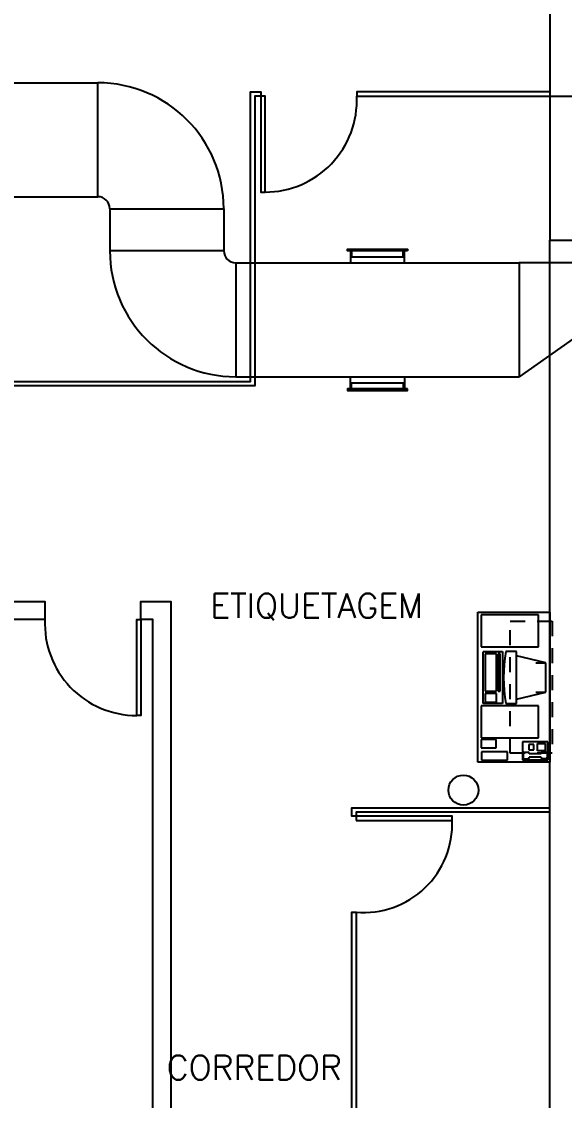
# Model space of a CAD drawing. Header units: metres. Extents: x -367 to 374, y -238 to 224.
# Drawn here: x 351.75 to 356.27, y 185.02 to 194.02 of the extents above; entities that cross this region are included whole.
import ezdxf
from ezdxf.enums import TextEntityAlignment as Align

# ---------------------------------------------------------------- set-up
doc = ezdxf.new("R2010")
doc.units = ezdxf.units.M
doc.linetypes.add('LA_BAU_BASES GERAIS_R00$0$LA_BAU_LAYOUT SUPERIOR_R01$0$HIDDEN', pattern=[0.375, 0.25, -0.125])
for name, color, linetype in [('ELE-ALIMENTADORES', 160, 'Continuous'), ('LA_BAU_BASES GERAIS_R00$0$ARQ-XREF-ATT', 8, 'Continuous'), ('LA_BAU_BASES GERAIS_R00$0$BASE', 253, 'Continuous'), ('LA_BAU_BASES GERAIS_R00$0$dutos', 31, 'Continuous')]:
    doc.layers.add(name, color=color, linetype=linetype)
doc.styles.add('LA_BAU_BASES GERAIS_R00$0$R60-125-RS', font='romans.shx', dxfattribs={"height": 0.19})
doc.styles.add('LA_BAU_BASES GERAIS_R00$0$R80-100-RS', font='romans.shx', dxfattribs={"height": 0.203})

# ---------------------------------------------------------------- blocks, each defined once
blk = doc.blocks.new('LA_BAU_BASES GERAIS_R00$0$LA_BAU_ALVENARIA SUPERIOR_R01')
at = {"layer": 'LA_BAU_BASES GERAIS_R00$0$BASE', "linetype": 'Continuous'}
blk.add_line((256.15, 193.4), (256.15, 192.2), dxfattribs=at)
for points in [[(256.15, 202.7156), (256.15, 193.4), (258.7, 193.4), (258.7, 193.55), (256.77, 193.55), (256.77, 197.55), (257.2486, 197.55), (257.2486, 197.8), (256.77, 197.8), (256.77, 199.86), (257.57, 199.86), (257.57, 200.29), (256.77, 200.29), (256.77, 202.7156)], [(248.3, 191.02), (253.655, 191.02), (253.655, 193.435), (253.74, 193.435), (253.74, 193.4), (253.69, 193.4), (253.69, 190.985), (248.3, 190.985)], [(256.15, 193.435), (254.54, 193.435), (254.54, 193.4), (256.15, 193.4)], [(256.15, 181.98), (256.15, 192.2), (260.62, 192.2), (260.62, 192.05), (260.52, 192.05), (260.52, 191.95), (260.37, 191.95), (260.37, 192.05), (256.77, 192.05), (256.77, 178.2)], [(256.15, 187.43), (254.535, 187.43), (254.535, 187.395), (254.5, 187.395), (254.5, 187.465), (256.15, 187.465)], [(254.5, 181.98), (254.5, 186.595), (254.535, 186.595), (254.535, 181.98)]]:
    blk.add_lwpolyline(points, dxfattribs=at)
for points in [[(253.775, 192.6), (253.775, 193.4), (253.74, 193.4), (253.74, 192.6)], [(251.94, 189.035), (249.17, 189.035), (249.17, 189.185), (251.94, 189.185)], [(252.84, 177.2), (252.84, 189.035), (252.74, 189.035), (252.74, 189.185), (252.99, 189.185), (252.99, 179.8), (253.4011, 179.8), (253.4011, 179.65), (252.99, 179.65), (252.99, 177.2)], [(252.705, 188.235), (252.705, 189.035), (252.74, 189.035), (252.74, 188.235)], [(254.535, 187.36), (255.335, 187.36), (255.335, 187.395), (254.535, 187.395)]]:
    blk.add_lwpolyline(points, close=True, dxfattribs=at)
for centre, radius, start, end in [((253.775, 193.3658), 0.7658, 270, 2.56232), ((252.705, 189.0008), 0.7658, 177.43768, 270), ((254.5984, 187.3295), 0.7373, 265.06983, 2.36784)]:
    blk.add_arc(centre, radius, start, end, dxfattribs=at)
blk = doc.blocks.new('LA_BAU_BASES GERAIS_R00$0$LA_BAU_LAYOUT SUPERIOR_R01')
at = {"layer": 'LA_BAU_BASES GERAIS_R00$0$BASE'}
for p, q in [((255.55, 187.8471), (255.55, 189.0971)), ((255.55, 189.0971), (256.15, 189.0971)), ((256.056, 189.0733), (255.576, 189.0733)), ((255.576, 189.0733), (255.576, 188.8063)), ((256.056, 188.8063), (256.056, 189.0733)), ((256.15, 189.0971), (256.15, 187.8471)), ((255.576, 188.8063), (256.056, 188.8063)), ((255.594, 188.3353), (255.5938, 188.7673)), ((255.756, 188.7672), (255.594, 188.7673)), ((255.7558, 188.7674), (255.756, 188.3354)), ((255.8725, 188.7675), (255.7825, 188.7674)), ((255.8728, 188.3355), (255.8725, 188.7675)), ((255.704, 188.7492), (255.6098, 188.7492)), ((255.6098, 188.7492), (255.6098, 188.4391)), ((255.704, 188.4391), (255.704, 188.7492)), ((255.7362, 188.7492), (255.7189, 188.7492)), ((255.7189, 188.7492), (255.7189, 188.4391)), ((255.7362, 188.4391), (255.7362, 188.7492)), ((256.1156, 188.6731), (255.8726, 188.7315)), ((256.0335, 188.6731), (256.1157, 188.6731)), ((256.1157, 188.4301), (256.1156, 188.6731)), ((255.6098, 188.4391), (255.704, 188.4391)), ((255.704, 188.4193), (255.6098, 188.4193)), ((255.6098, 188.4193), (255.6098, 188.3474)), ((255.704, 188.3474), (255.704, 188.4193)), ((255.7189, 188.4391), (255.7362, 188.4391)), ((255.8728, 188.3715), (256.1157, 188.4301)), ((256.0335, 188.43), (256.1157, 188.4301)), ((256.056, 188.3148), (255.576, 188.3148)), ((255.576, 188.3148), (255.576, 188.0478)), ((255.756, 188.3354), (255.594, 188.3353)), ((255.6098, 188.3474), (255.704, 188.3474)), ((255.7828, 188.3354), (255.8728, 188.3355)), ((256.056, 188.0478), (256.056, 188.3148)), ((255.576, 188.0478), (256.056, 188.0478)), ((255.576, 188.0358), (255.576, 187.9658)), ((255.703, 188.0358), (255.576, 188.0358)), ((255.703, 187.9658), (255.703, 188.0358)), ((255.576, 187.9658), (255.703, 187.9658)), ((256.1319, 188.0163), (255.9219, 188.0163)), ((255.9219, 188.0163), (255.9219, 187.8663)), ((256.0165, 187.9942), (255.9761, 187.9942)), ((255.9761, 187.9942), (255.9761, 187.9493)), ((255.9761, 187.9493), (256.0165, 187.9493)), ((256.0165, 187.9493), (256.0165, 187.9942)), ((256.0482, 188.0025), (256.114, 188.0025)), ((256.0482, 187.9413), (256.0482, 188.0025)), ((256.114, 187.9413), (256.114, 188.0025)), ((256.1319, 187.8663), (256.1319, 188.0163)), ((255.7981, 187.9323), (255.5808, 187.9323)), ((255.5808, 187.9323), (255.5808, 187.8623)), ((255.5808, 187.8623), (255.7981, 187.8623)), ((255.7981, 187.8623), (255.7981, 187.9323)), ((255.9219, 187.8663), (256.1319, 187.8663)), ((255.927, 187.9195), (255.927, 187.8834)), ((255.937, 187.9295), (255.967, 187.9295)), ((255.937, 187.8734), (255.967, 187.8734)), ((255.977, 187.9195), (255.977, 187.9164)), ((256.077, 187.9164), (255.977, 187.9164)), ((256.077, 187.8864), (255.977, 187.8864)), ((255.977, 187.8864), (255.977, 187.8834)), ((256.114, 187.9413), (256.0482, 187.9413)), ((256.077, 187.9195), (256.077, 187.9164)), ((256.077, 187.8864), (256.077, 187.8834)), ((256.117, 187.9295), (256.087, 187.9295)), ((256.117, 187.8734), (256.087, 187.8734)), ((256.127, 187.9195), (256.127, 187.8834)), ((256.15, 187.8471), (255.55, 187.8471))]:
    blk.add_line(p, q, dxfattribs=at)
at = {"layer": 'LA_BAU_BASES GERAIS_R00$0$BASE', "linetype": 'LA_BAU_BASES GERAIS_R00$0$LA_BAU_LAYOUT SUPERIOR_R01$0$HIDDEN', "ltscale": 0.5}
blk.add_lwpolyline([(256.17, 189.0221), (256.17, 187.9221), (255.82, 187.9221), (255.82, 189.0221)], close=True, dxfattribs=at)
at = {"layer": 'LA_BAU_BASES GERAIS_R00$0$BASE'}
blk.add_circle((255.4291, 187.6127), 0.125, dxfattribs=at)
for centre, radius, start, end in [((257.0697, 188.5521), 1.305, 170.50226, 189.55683), ((255.937, 187.9195), 0.01, 89.9998, 179.9998), ((255.937, 187.8834), 0.01, 180.0002, 270.0002), ((255.967, 187.9195), 0.01, 359.9998, 89.9998), ((255.967, 187.8834), 0.01, 269.9998, 359.9998), ((256.087, 187.9195), 0.01, 89.9998, 179.9998), ((256.087, 187.8834), 0.01, 179.9998, 269.9998), ((256.117, 187.9195), 0.01, 359.9998, 89.9998), ((256.117, 187.8834), 0.01, 269.9998, 359.9998)]:
    blk.add_arc(centre, radius, start, end, dxfattribs=at)
blk = doc.blocks.new('LA_BAU_BASES GERAIS_R00$0$A$C2E3D5B4E')
at = {"layer": 'LA_BAU_BASES GERAIS_R00$0$dutos', "color": 251}
for p, q in [((-20.1426, 15.5613), (-14.3689, 15.5613)), ((-20.1426, 15.5613), (-14.3689, 15.5613)), ((-20.1426, 15.5613), (-14.3689, 15.5613)), ((-20.1426, 15.5613), (-14.3689, 15.5613)), ((-20.1426, 15.5613), (-14.3689, 15.5613)), ((-20.1426, 15.5613), (-14.3689, 15.5613)), ((-20.1426, 15.5613), (-14.3689, 15.5613)), ((-20.1426, 15.5613), (-14.3689, 15.5613)), ((-20.1426, 15.5613), (-14.3689, 15.5613)), ((-20.1426, 15.5613), (-14.3689, 15.5613)), ((-20.1426, 15.5613), (-14.3689, 15.5613)), ((-20.1426, 15.5613), (-14.3689, 15.5613)), ((-20.1426, 15.5613), (-14.3689, 15.5613)), ((-20.1426, 15.5613), (-14.3689, 15.5613)), ((-20.1426, 15.5613), (-14.3689, 15.5613)), ((-20.1426, 15.5613), (-14.3689, 15.5613)), ((-14.3689, 14.6113), (-14.3689, 15.5613)), ((-14.3689, 14.6113), (-14.3689, 15.5613)), ((-14.3689, 14.6113), (-14.3689, 15.5613)), ((-14.3689, 14.6113), (-14.3689, 15.5613)), ((-14.3689, 14.6113), (-14.3689, 15.5613)), ((-14.3689, 14.6113), (-14.3689, 15.5613)), ((-14.3689, 14.6113), (-14.3689, 15.5613)), ((-14.3689, 14.6113), (-14.3689, 15.5613)), ((-14.3689, 14.6113), (-14.3689, 15.5613)), ((-14.3689, 14.6113), (-14.3689, 15.5613)), ((-14.3689, 14.6113), (-14.3689, 15.5613)), ((-14.3689, 14.6113), (-14.3689, 15.5613)), ((-14.3689, 14.6113), (-14.3689, 15.5613)), ((-14.3689, 14.6113), (-14.3689, 15.5613)), ((-14.3689, 14.6113), (-14.3689, 15.5613)), ((-14.3689, 14.6113), (-14.3689, 15.5613)), ((-20.1426, 14.6113), (-14.3689, 14.6113)), ((-20.1426, 14.6113), (-14.3689, 14.6113)), ((-20.1426, 14.6113), (-14.3689, 14.6113)), ((-20.1426, 14.6113), (-14.3689, 14.6113)), ((-20.1426, 14.6113), (-14.3689, 14.6113)), ((-20.1426, 14.6113), (-14.3689, 14.6113)), ((-20.1426, 14.6113), (-14.3689, 14.6113)), ((-20.1426, 14.6113), (-14.3689, 14.6113)), ((-20.1426, 14.6113), (-14.3689, 14.6113)), ((-20.1426, 14.6113), (-14.3689, 14.6113)), ((-20.1426, 14.6113), (-14.3689, 14.6113)), ((-20.1426, 14.6113), (-14.3689, 14.6113)), ((-20.1426, 14.6113), (-14.3689, 14.6113)), ((-20.1426, 14.6113), (-14.3689, 14.6113)), ((-20.1426, 14.6113), (-14.3689, 14.6113)), ((-20.1426, 14.6113), (-14.3689, 14.6113)), ((-14.2689, 14.5113), (-14.2689, 14.1602)), ((-14.2689, 14.5113), (-13.3189, 14.5113)), ((-14.2689, 14.5113), (-14.2689, 14.1602)), ((-14.2689, 14.5113), (-13.3189, 14.5113)), ((-14.2689, 14.5113), (-14.2689, 14.1602)), ((-14.2689, 14.5113), (-13.3189, 14.5113)), ((-14.2689, 14.5113), (-14.2689, 14.1602)), ((-14.2689, 14.5113), (-13.3189, 14.5113)), ((-14.2689, 14.5113), (-14.2689, 14.1602)), ((-14.2689, 14.5113), (-13.3189, 14.5113)), ((-14.2689, 14.5113), (-14.2689, 14.1602)), ((-14.2689, 14.5113), (-13.3189, 14.5113)), ((-14.2689, 14.5113), (-14.2689, 14.1602)), ((-14.2689, 14.5113), (-13.3189, 14.5113)), ((-14.2689, 14.5113), (-14.2689, 14.1602)), ((-14.2689, 14.5113), (-13.3189, 14.5113)), ((-14.2689, 14.5113), (-14.2689, 14.1602)), ((-14.2689, 14.5113), (-13.3189, 14.5113)), ((-14.2689, 14.5113), (-14.2689, 14.1602)), ((-14.2689, 14.5113), (-13.3189, 14.5113)), ((-14.2689, 14.5113), (-14.2689, 14.1602)), ((-14.2689, 14.5113), (-13.3189, 14.5113)), ((-14.2689, 14.5113), (-14.2689, 14.1602)), ((-14.2689, 14.5113), (-13.3189, 14.5113)), ((-14.2689, 14.5113), (-14.2689, 14.1602)), ((-14.2689, 14.5113), (-13.3189, 14.5113)), ((-14.2689, 14.5113), (-14.2689, 14.1602)), ((-14.2689, 14.5113), (-13.3189, 14.5113)), ((-14.2689, 14.5113), (-14.2689, 14.1602)), ((-14.2689, 14.5113), (-13.3189, 14.5113)), ((-14.2689, 14.5113), (-14.2689, 14.1602)), ((-14.2689, 14.5113), (-13.3189, 14.5113)), ((-13.3189, 14.5113), (-13.3189, 14.1602)), ((-13.3189, 14.5113), (-13.3189, 14.1602)), ((-13.3189, 14.5113), (-13.3189, 14.1602)), ((-13.3189, 14.5113), (-13.3189, 14.1602)), ((-13.3189, 14.5113), (-13.3189, 14.1602)), ((-13.3189, 14.5113), (-13.3189, 14.1602)), ((-13.3189, 14.5113), (-13.3189, 14.1602)), ((-13.3189, 14.5113), (-13.3189, 14.1602)), ((-13.3189, 14.5113), (-13.3189, 14.1602)), ((-13.3189, 14.5113), (-13.3189, 14.1602)), ((-13.3189, 14.5113), (-13.3189, 14.1602)), ((-13.3189, 14.5113), (-13.3189, 14.1602)), ((-13.3189, 14.5113), (-13.3189, 14.1602)), ((-13.3189, 14.5113), (-13.3189, 14.1602)), ((-13.3189, 14.5113), (-13.3189, 14.1602)), ((-13.3189, 14.5113), (-13.3189, 14.1602)), ((-13.3189, 14.1602), (-14.2689, 14.1602)), ((-13.3189, 14.1602), (-14.2689, 14.1602)), ((-13.3189, 14.1602), (-14.2689, 14.1602)), ((-13.3189, 14.1602), (-14.2689, 14.1602)), ((-13.3189, 14.1602), (-14.2689, 14.1602)), ((-13.3189, 14.1602), (-14.2689, 14.1602)), ((-13.3189, 14.1602), (-14.2689, 14.1602)), ((-13.3189, 14.1602), (-14.2689, 14.1602)), ((-13.3189, 14.1602), (-14.2689, 14.1602)), ((-13.3189, 14.1602), (-14.2689, 14.1602)), ((-13.3189, 14.1602), (-14.2689, 14.1602)), ((-13.3189, 14.1602), (-14.2689, 14.1602)), ((-13.3189, 14.1602), (-14.2689, 14.1602)), ((-13.3189, 14.1602), (-14.2689, 14.1602)), ((-13.3189, 14.1602), (-14.2689, 14.1602)), ((-13.3189, 14.1602), (-14.2689, 14.1602)), ((-11.813, 14.1602), (-12.263, 14.1602)), ((-12.263, 14.1602), (-12.263, 14.0602)), ((-11.813, 14.1602), (-12.263, 14.1602)), ((-12.263, 14.1602), (-12.263, 14.0602)), ((-11.813, 14.1602), (-12.263, 14.1602)), ((-12.263, 14.1602), (-12.263, 14.0602)), ((-11.813, 14.1602), (-12.263, 14.1602)), ((-12.263, 14.1602), (-12.263, 14.0602)), ((-11.813, 14.1602), (-12.263, 14.1602)), ((-12.263, 14.1602), (-12.263, 14.0602)), ((-11.813, 14.1602), (-12.263, 14.1602)), ((-12.263, 14.1602), (-12.263, 14.0602)), ((-11.813, 14.1602), (-12.263, 14.1602)), ((-12.263, 14.1602), (-12.263, 14.0602)), ((-11.813, 14.1602), (-12.263, 14.1602)), ((-12.263, 14.1602), (-12.263, 14.0602)), ((-11.813, 14.1602), (-12.263, 14.1602)), ((-12.263, 14.1602), (-12.263, 14.0602)), ((-11.813, 14.1602), (-12.263, 14.1602)), ((-12.263, 14.1602), (-12.263, 14.0602)), ((-11.813, 14.1602), (-12.263, 14.1602)), ((-12.263, 14.1602), (-12.263, 14.0602)), ((-11.813, 14.1602), (-12.263, 14.1602)), ((-12.263, 14.1602), (-12.263, 14.0602)), ((-11.813, 14.1602), (-12.263, 14.1602)), ((-12.263, 14.1602), (-12.263, 14.0602)), ((-11.813, 14.1602), (-12.263, 14.1602)), ((-12.263, 14.1602), (-12.263, 14.0602)), ((-11.813, 14.1602), (-12.263, 14.1602)), ((-12.263, 14.1602), (-12.263, 14.0602)), ((-11.813, 14.1602), (-12.263, 14.1602)), ((-12.263, 14.1602), (-12.263, 14.0602)), ((-11.813, 14.0602), (-11.813, 14.1602)), ((-11.813, 14.0602), (-11.813, 14.1602)), ((-11.813, 14.0602), (-11.813, 14.1602)), ((-11.813, 14.0602), (-11.813, 14.1602)), ((-11.813, 14.0602), (-11.813, 14.1602)), ((-11.813, 14.0602), (-11.813, 14.1602)), ((-11.813, 14.0602), (-11.813, 14.1602)), ((-11.813, 14.0602), (-11.813, 14.1602)), ((-11.813, 14.0602), (-11.813, 14.1602)), ((-11.813, 14.0602), (-11.813, 14.1602)), ((-11.813, 14.0602), (-11.813, 14.1602)), ((-11.813, 14.0602), (-11.813, 14.1602)), ((-11.813, 14.0602), (-11.813, 14.1602)), ((-11.813, 14.0602), (-11.813, 14.1602)), ((-11.813, 14.0602), (-11.813, 14.1602)), ((-11.813, 14.0602), (-11.813, 14.1602)), ((-13.2189, 14.0602), (-10.8571, 14.0602)), ((-13.2189, 14.0602), (-13.2189, 13.1102)), ((-13.2189, 14.0602), (-10.8571, 14.0602)), ((-13.2189, 14.0602), (-13.2189, 13.1102)), ((-13.2189, 14.0602), (-10.8571, 14.0602)), ((-13.2189, 14.0602), (-13.2189, 13.1102)), ((-13.2189, 14.0602), (-10.8571, 14.0602)), ((-13.2189, 14.0602), (-13.2189, 13.1102)), ((-13.2189, 14.0602), (-10.8571, 14.0602)), ((-13.2189, 14.0602), (-13.2189, 13.1102)), ((-13.2189, 14.0602), (-10.8571, 14.0602)), ((-13.2189, 14.0602), (-13.2189, 13.1102)), ((-13.2189, 14.0602), (-10.8571, 14.0602)), ((-13.2189, 14.0602), (-13.2189, 13.1102)), ((-13.2189, 14.0602), (-10.8571, 14.0602)), ((-13.2189, 14.0602), (-13.2189, 13.1102)), ((-13.2189, 14.0602), (-10.8571, 14.0602)), ((-13.2189, 14.0602), (-13.2189, 13.1102)), ((-13.2189, 14.0602), (-10.8571, 14.0602)), ((-13.2189, 14.0602), (-13.2189, 13.1102)), ((-13.2189, 14.0602), (-10.8571, 14.0602)), ((-13.2189, 14.0602), (-13.2189, 13.1102)), ((-13.2189, 14.0602), (-10.8571, 14.0602)), ((-13.2189, 14.0602), (-13.2189, 13.1102)), ((-13.2189, 14.0602), (-10.8571, 14.0602)), ((-13.2189, 14.0602), (-13.2189, 13.1102)), ((-13.2189, 14.0602), (-10.8571, 14.0602)), ((-13.2189, 14.0602), (-13.2189, 13.1102)), ((-13.2189, 14.0602), (-10.8571, 14.0602)), ((-13.2189, 14.0602), (-13.2189, 13.1102)), ((-13.2189, 14.0602), (-10.8571, 14.0602)), ((-13.2189, 14.0602), (-13.2189, 13.1102)), ((-10.8571, 14.0602), (-10.8571, 13.1102)), ((-10.8571, 14.0602), (-10.8571, 13.1102)), ((-10.8571, 14.0602), (-10.8571, 13.1102)), ((-10.8571, 14.0602), (-10.8571, 13.1102)), ((-10.8571, 14.0602), (-10.8571, 13.1102)), ((-10.8571, 14.0602), (-10.8571, 13.1102)), ((-10.8571, 14.0602), (-10.8571, 13.1102)), ((-10.8571, 14.0602), (-10.8571, 13.1102)), ((-10.8571, 14.0602), (-10.8571, 13.1102)), ((-10.8571, 14.0602), (-10.8571, 13.1102)), ((-10.8571, 14.0602), (-10.8571, 13.1102)), ((-10.8571, 14.0602), (-10.8571, 13.1102)), ((-10.8571, 14.0602), (-10.8571, 13.1102)), ((-10.8571, 14.0602), (-10.8571, 13.1102)), ((-10.8571, 14.0602), (-10.8571, 13.1102)), ((-10.8571, 14.0602), (-10.8571, 13.1102)), ((-4.5404, 14.0602), (-10.8571, 14.0602)), ((-10.3571, 13.4602), (-10.8571, 13.1102)), ((-10.3571, 13.4602), (-10.8571, 13.1102)), ((-10.3571, 13.4602), (-10.8571, 13.1102)), ((-10.3571, 13.4602), (-10.8571, 13.1102)), ((-10.3571, 13.4602), (-10.8571, 13.1102)), ((-10.3571, 13.4602), (-10.8571, 13.1102)), ((-10.3571, 13.4602), (-10.8571, 13.1102)), ((-10.3571, 13.4602), (-10.8571, 13.1102)), ((-10.3571, 13.4602), (-10.8571, 13.1102)), ((-10.3571, 13.4602), (-10.8571, 13.1102)), ((-10.3571, 13.4602), (-10.8571, 13.1102)), ((-10.3571, 13.4602), (-10.8571, 13.1102)), ((-10.3571, 13.4602), (-10.8571, 13.1102)), ((-10.3571, 13.4602), (-10.8571, 13.1102)), ((-10.3571, 13.4602), (-10.8571, 13.1102)), ((-10.3571, 13.4602), (-10.8571, 13.1102)), ((-13.2189, 13.1102), (-10.8571, 13.1102)), ((-13.2189, 13.1102), (-10.8571, 13.1102)), ((-13.2189, 13.1102), (-10.8571, 13.1102)), ((-13.2189, 13.1102), (-10.8571, 13.1102)), ((-13.2189, 13.1102), (-10.8571, 13.1102)), ((-13.2189, 13.1102), (-10.8571, 13.1102)), ((-13.2189, 13.1102), (-10.8571, 13.1102)), ((-13.2189, 13.1102), (-10.8571, 13.1102)), ((-13.2189, 13.1102), (-10.8571, 13.1102)), ((-13.2189, 13.1102), (-10.8571, 13.1102)), ((-13.2189, 13.1102), (-10.8571, 13.1102)), ((-13.2189, 13.1102), (-10.8571, 13.1102)), ((-13.2189, 13.1102), (-10.8571, 13.1102)), ((-13.2189, 13.1102), (-10.8571, 13.1102)), ((-13.2189, 13.1102), (-10.8571, 13.1102)), ((-13.2189, 13.1102), (-10.8571, 13.1102)), ((-12.263, 13.0102), (-12.263, 13.1102)), ((-12.263, 13.0102), (-12.263, 13.1102)), ((-12.263, 13.0102), (-12.263, 13.1102)), ((-12.263, 13.0102), (-12.263, 13.1102)), ((-12.263, 13.0102), (-12.263, 13.1102)), ((-12.263, 13.0102), (-12.263, 13.1102)), ((-12.263, 13.0102), (-12.263, 13.1102)), ((-12.263, 13.0102), (-12.263, 13.1102)), ((-12.263, 13.0102), (-12.263, 13.1102)), ((-12.263, 13.0102), (-12.263, 13.1102)), ((-12.263, 13.0102), (-12.263, 13.1102)), ((-12.263, 13.0102), (-12.263, 13.1102)), ((-12.263, 13.0102), (-12.263, 13.1102)), ((-12.263, 13.0102), (-12.263, 13.1102)), ((-12.263, 13.0102), (-12.263, 13.1102)), ((-12.263, 13.0102), (-12.263, 13.1102)), ((-11.813, 13.1102), (-11.813, 13.0102)), ((-11.813, 13.1102), (-11.813, 13.0102)), ((-11.813, 13.1102), (-11.813, 13.0102)), ((-11.813, 13.1102), (-11.813, 13.0102)), ((-11.813, 13.1102), (-11.813, 13.0102)), ((-11.813, 13.1102), (-11.813, 13.0102)), ((-11.813, 13.1102), (-11.813, 13.0102)), ((-11.813, 13.1102), (-11.813, 13.0102)), ((-11.813, 13.1102), (-11.813, 13.0102)), ((-11.813, 13.1102), (-11.813, 13.0102)), ((-11.813, 13.1102), (-11.813, 13.0102)), ((-11.813, 13.1102), (-11.813, 13.0102)), ((-11.813, 13.1102), (-11.813, 13.0102)), ((-11.813, 13.1102), (-11.813, 13.0102)), ((-11.813, 13.1102), (-11.813, 13.0102)), ((-11.813, 13.1102), (-11.813, 13.0102)), ((-11.813, 13.0102), (-12.263, 13.0102)), ((-11.813, 13.0102), (-12.263, 13.0102)), ((-11.813, 13.0102), (-12.263, 13.0102)), ((-11.813, 13.0102), (-12.263, 13.0102)), ((-11.813, 13.0102), (-12.263, 13.0102)), ((-11.813, 13.0102), (-12.263, 13.0102)), ((-11.813, 13.0102), (-12.263, 13.0102)), ((-11.813, 13.0102), (-12.263, 13.0102)), ((-11.813, 13.0102), (-12.263, 13.0102)), ((-11.813, 13.0102), (-12.263, 13.0102)), ((-11.813, 13.0102), (-12.263, 13.0102)), ((-11.813, 13.0102), (-12.263, 13.0102)), ((-11.813, 13.0102), (-12.263, 13.0102)), ((-11.813, 13.0102), (-12.263, 13.0102)), ((-11.813, 13.0102), (-12.263, 13.0102)), ((-11.813, 13.0102), (-12.263, 13.0102))]:
    blk.add_line(p, q, dxfattribs=at)
for points in [[(-11.788, 14.1602), (-12.288, 14.1602), (-12.288, 14.1752), (-11.788, 14.1752)], [(-11.788, 14.1602), (-12.288, 14.1602), (-12.288, 14.1752), (-11.788, 14.1752)], [(-11.788, 14.1602), (-12.288, 14.1602), (-12.288, 14.1752), (-11.788, 14.1752)], [(-11.788, 14.1602), (-12.288, 14.1602), (-12.288, 14.1752), (-11.788, 14.1752)], [(-11.788, 14.1602), (-12.288, 14.1602), (-12.288, 14.1752), (-11.788, 14.1752)], [(-11.788, 14.1602), (-12.288, 14.1602), (-12.288, 14.1752), (-11.788, 14.1752)], [(-11.788, 14.1602), (-12.288, 14.1602), (-12.288, 14.1752), (-11.788, 14.1752)], [(-11.788, 14.1602), (-12.288, 14.1602), (-12.288, 14.1752), (-11.788, 14.1752)], [(-11.788, 14.1602), (-12.288, 14.1602), (-12.288, 14.1752), (-11.788, 14.1752)], [(-11.788, 14.1602), (-12.288, 14.1602), (-12.288, 14.1752), (-11.788, 14.1752)], [(-11.788, 14.1602), (-12.288, 14.1602), (-12.288, 14.1752), (-11.788, 14.1752)], [(-11.788, 14.1602), (-12.288, 14.1602), (-12.288, 14.1752), (-11.788, 14.1752)], [(-11.788, 14.1602), (-12.288, 14.1602), (-12.288, 14.1752), (-11.788, 14.1752)], [(-11.788, 14.1602), (-12.288, 14.1602), (-12.288, 14.1752), (-11.788, 14.1752)], [(-11.788, 14.1602), (-12.288, 14.1602), (-12.288, 14.1752), (-11.788, 14.1752)], [(-11.788, 14.1602), (-12.288, 14.1602), (-12.288, 14.1752), (-11.788, 14.1752)], [(-11.788, 13.0102), (-12.288, 13.0102), (-12.288, 12.9952), (-11.788, 12.9952)], [(-11.788, 13.0102), (-12.288, 13.0102), (-12.288, 12.9952), (-11.788, 12.9952)], [(-11.788, 13.0102), (-12.288, 13.0102), (-12.288, 12.9952), (-11.788, 12.9952)], [(-11.788, 13.0102), (-12.288, 13.0102), (-12.288, 12.9952), (-11.788, 12.9952)], [(-11.788, 13.0102), (-12.288, 13.0102), (-12.288, 12.9952), (-11.788, 12.9952)], [(-11.788, 13.0102), (-12.288, 13.0102), (-12.288, 12.9952), (-11.788, 12.9952)], [(-11.788, 13.0102), (-12.288, 13.0102), (-12.288, 12.9952), (-11.788, 12.9952)], [(-11.788, 13.0102), (-12.288, 13.0102), (-12.288, 12.9952), (-11.788, 12.9952)], [(-11.788, 13.0102), (-12.288, 13.0102), (-12.288, 12.9952), (-11.788, 12.9952)], [(-11.788, 13.0102), (-12.288, 13.0102), (-12.288, 12.9952), (-11.788, 12.9952)], [(-11.788, 13.0102), (-12.288, 13.0102), (-12.288, 12.9952), (-11.788, 12.9952)], [(-11.788, 13.0102), (-12.288, 13.0102), (-12.288, 12.9952), (-11.788, 12.9952)], [(-11.788, 13.0102), (-12.288, 13.0102), (-12.288, 12.9952), (-11.788, 12.9952)], [(-11.788, 13.0102), (-12.288, 13.0102), (-12.288, 12.9952), (-11.788, 12.9952)], [(-11.788, 13.0102), (-12.288, 13.0102), (-12.288, 12.9952), (-11.788, 12.9952)], [(-11.788, 13.0102), (-12.288, 13.0102), (-12.288, 12.9952), (-11.788, 12.9952)]]:
    blk.add_lwpolyline(points, close=True, dxfattribs=at)
for points in [[(-12.253, 14.1602), (-12.253, 14.1102), (-11.823, 14.1102), (-11.823, 14.1602)], [(-12.253, 14.1602), (-12.253, 14.1102), (-11.823, 14.1102), (-11.823, 14.1602)], [(-12.253, 14.1602), (-12.253, 14.1102), (-11.823, 14.1102), (-11.823, 14.1602)], [(-12.253, 14.1602), (-12.253, 14.1102), (-11.823, 14.1102), (-11.823, 14.1602)], [(-12.253, 14.1602), (-12.253, 14.1102), (-11.823, 14.1102), (-11.823, 14.1602)], [(-12.253, 14.1602), (-12.253, 14.1102), (-11.823, 14.1102), (-11.823, 14.1602)], [(-12.253, 14.1602), (-12.253, 14.1102), (-11.823, 14.1102), (-11.823, 14.1602)], [(-12.253, 14.1602), (-12.253, 14.1102), (-11.823, 14.1102), (-11.823, 14.1602)], [(-12.253, 14.1602), (-12.253, 14.1102), (-11.823, 14.1102), (-11.823, 14.1602)], [(-12.253, 14.1602), (-12.253, 14.1102), (-11.823, 14.1102), (-11.823, 14.1602)], [(-12.253, 14.1602), (-12.253, 14.1102), (-11.823, 14.1102), (-11.823, 14.1602)], [(-12.253, 14.1602), (-12.253, 14.1102), (-11.823, 14.1102), (-11.823, 14.1602)], [(-12.253, 14.1602), (-12.253, 14.1102), (-11.823, 14.1102), (-11.823, 14.1602)], [(-12.253, 14.1602), (-12.253, 14.1102), (-11.823, 14.1102), (-11.823, 14.1602)], [(-12.253, 14.1602), (-12.253, 14.1102), (-11.823, 14.1102), (-11.823, 14.1602)], [(-12.253, 14.1602), (-12.253, 14.1102), (-11.823, 14.1102), (-11.823, 14.1602)], [(-12.253, 13.0102), (-12.253, 13.0602), (-11.823, 13.0602), (-11.823, 13.0102)], [(-12.253, 13.0102), (-12.253, 13.0602), (-11.823, 13.0602), (-11.823, 13.0102)], [(-12.253, 13.0102), (-12.253, 13.0602), (-11.823, 13.0602), (-11.823, 13.0102)], [(-12.253, 13.0102), (-12.253, 13.0602), (-11.823, 13.0602), (-11.823, 13.0102)], [(-12.253, 13.0102), (-12.253, 13.0602), (-11.823, 13.0602), (-11.823, 13.0102)], [(-12.253, 13.0102), (-12.253, 13.0602), (-11.823, 13.0602), (-11.823, 13.0102)], [(-12.253, 13.0102), (-12.253, 13.0602), (-11.823, 13.0602), (-11.823, 13.0102)], [(-12.253, 13.0102), (-12.253, 13.0602), (-11.823, 13.0602), (-11.823, 13.0102)], [(-12.253, 13.0102), (-12.253, 13.0602), (-11.823, 13.0602), (-11.823, 13.0102)], [(-12.253, 13.0102), (-12.253, 13.0602), (-11.823, 13.0602), (-11.823, 13.0102)], [(-12.253, 13.0102), (-12.253, 13.0602), (-11.823, 13.0602), (-11.823, 13.0102)], [(-12.253, 13.0102), (-12.253, 13.0602), (-11.823, 13.0602), (-11.823, 13.0102)], [(-12.253, 13.0102), (-12.253, 13.0602), (-11.823, 13.0602), (-11.823, 13.0102)], [(-12.253, 13.0102), (-12.253, 13.0602), (-11.823, 13.0602), (-11.823, 13.0102)], [(-12.253, 13.0102), (-12.253, 13.0602), (-11.823, 13.0602), (-11.823, 13.0102)], [(-12.253, 13.0102), (-12.253, 13.0602), (-11.823, 13.0602), (-11.823, 13.0102)]]:
    blk.add_lwpolyline(points, dxfattribs=at)
for centre, radius, start, end in [((-14.3689, 14.5113), 1.05, 0, 90), ((-14.3689, 14.5113), 1.05, 0, 90), ((-14.3689, 14.5113), 1.05, 0, 90), ((-14.3689, 14.5113), 1.05, 0, 90), ((-14.3689, 14.5113), 1.05, 0, 90), ((-14.3689, 14.5113), 1.05, 0, 90), ((-14.3689, 14.5113), 1.05, 0, 90), ((-14.3689, 14.5113), 1.05, 0, 90), ((-14.3689, 14.5113), 1.05, 0, 90), ((-14.3689, 14.5113), 1.05, 0, 90), ((-14.3689, 14.5113), 1.05, 0, 90), ((-14.3689, 14.5113), 1.05, 0, 90), ((-14.3689, 14.5113), 1.05, 0, 90), ((-14.3689, 14.5113), 1.05, 0, 90), ((-14.3689, 14.5113), 1.05, 0, 90), ((-14.3689, 14.5113), 1.05, 0, 90), ((-14.3689, 14.5113), 0.1, 0, 90), ((-14.3689, 14.5113), 0.1, 0, 90), ((-14.3689, 14.5113), 0.1, 0, 90), ((-14.3689, 14.5113), 0.1, 0, 90), ((-14.3689, 14.5113), 0.1, 0, 90), ((-14.3689, 14.5113), 0.1, 0, 90), ((-14.3689, 14.5113), 0.1, 0, 90), ((-14.3689, 14.5113), 0.1, 0, 90), ((-14.3689, 14.5113), 0.1, 0, 90), ((-14.3689, 14.5113), 0.1, 0, 90), ((-14.3689, 14.5113), 0.1, 0, 90), ((-14.3689, 14.5113), 0.1, 0, 90), ((-14.3689, 14.5113), 0.1, 0, 90), ((-14.3689, 14.5113), 0.1, 0, 90), ((-14.3689, 14.5113), 0.1, 0, 90), ((-14.3689, 14.5113), 0.1, 0, 90), ((-13.2189, 14.1602), 1.05, 180, 270), ((-13.2189, 14.1602), 1.05, 180, 270), ((-13.2189, 14.1602), 1.05, 180, 270), ((-13.2189, 14.1602), 1.05, 180, 270), ((-13.2189, 14.1602), 1.05, 180, 270), ((-13.2189, 14.1602), 1.05, 180, 270), ((-13.2189, 14.1602), 1.05, 180, 270), ((-13.2189, 14.1602), 1.05, 180, 270), ((-13.2189, 14.1602), 1.05, 180, 270), ((-13.2189, 14.1602), 1.05, 180, 270), ((-13.2189, 14.1602), 1.05, 180, 270), ((-13.2189, 14.1602), 1.05, 180, 270), ((-13.2189, 14.1602), 1.05, 180, 270), ((-13.2189, 14.1602), 1.05, 180, 270), ((-13.2189, 14.1602), 1.05, 180, 270), ((-13.2189, 14.1602), 1.05, 180, 270), ((-13.2189, 14.1602), 0.1, 180, 270), ((-13.2189, 14.1602), 0.1, 180, 270), ((-13.2189, 14.1602), 0.1, 180, 270), ((-13.2189, 14.1602), 0.1, 180, 270), ((-13.2189, 14.1602), 0.1, 180, 270), ((-13.2189, 14.1602), 0.1, 180, 270), ((-13.2189, 14.1602), 0.1, 180, 270), ((-13.2189, 14.1602), 0.1, 180, 270), ((-13.2189, 14.1602), 0.1, 180, 270), ((-13.2189, 14.1602), 0.1, 180, 270), ((-13.2189, 14.1602), 0.1, 180, 270), ((-13.2189, 14.1602), 0.1, 180, 270), ((-13.2189, 14.1602), 0.1, 180, 270), ((-13.2189, 14.1602), 0.1, 180, 270), ((-13.2189, 14.1602), 0.1, 180, 270), ((-13.2189, 14.1602), 0.1, 180, 270)]:
    blk.add_arc(centre, radius, start, end, dxfattribs=at)
blk = doc.blocks.new('LA_BAU_BASES GERAIS_R00')
at = {"layer": 'LA_BAU_BASES GERAIS_R00$0$ARQ-XREF-ATT'}
blk.add_blockref('LA_BAU_BASES GERAIS_R00$0$A$C2E3D5B4E', (366.75, 177.95), dxfattribs=at)
at = {"layer": 'LA_BAU_BASES GERAIS_R00$0$BASE'}
for name in ['LA_BAU_BASES GERAIS_R00$0$LA_BAU_ALVENARIA SUPERIOR_R01', 'LA_BAU_BASES GERAIS_R00$0$LA_BAU_LAYOUT SUPERIOR_R01', 'LA_BAU_BASES GERAIS_R00$0$LA_BAU_LAYOUT SUPERIOR_R01']:
    blk.add_blockref(name, (100, 0), dxfattribs=at)
at = {"layer": 'LA_BAU_BASES GERAIS_R00$0$BASE', "char_height": 0.203, "width": 3.723516, "attachment_point": 1, "style": 'LA_BAU_BASES GERAIS_R00$0$R80-100-RS'}
for s, insert in [('ETIQUETAGEM', (353.3186, 189.2523)), ('CORREDOR', (352.9556, 185.401))]:
    blk.add_mtext(s, dxfattribs=dict(at, insert=insert))
at = {"layer": 'LA_BAU_BASES GERAIS_R00$0$BASE', "style": 'LA_BAU_BASES GERAIS_R00$0$R60-125-RS'}
for p in [(242.7816, 218.9192), (358.6366, 192.9642)]:
    blk.add_attdef('S', text='', height=0.19, rotation=90, dxfattribs=at).set_placement(p, align=Align.MIDDLE_CENTER)
at = {"layer": 'LA_BAU_BASES GERAIS_R00$0$BASE', "style": 'LA_BAU_BASES GERAIS_R00$0$R80-100-RS'}
blk.add_attdef('ACESSO', text='', height=0.203, dxfattribs=at).set_placement((365.9223, 191.9868), align=Align.TOP_CENTER)
at = {"layer": 'LA_BAU_BASES GERAIS_R00$0$BASE', "style": 'LA_BAU_BASES GERAIS_R00$0$R60-125-RS'}
blk.add_attdef('S', text='', height=0.19, dxfattribs=at).set_placement((266.1142, 180.9134), align=Align.MIDDLE_CENTER)

msp = doc.modelspace()

# ---------------------------------------------------------------- block references
at = {"layer": 'ELE-ALIMENTADORES', "color": 2}
msp.add_blockref('LA_BAU_BASES GERAIS_R00', (0, 0), dxfattribs=at)

doc.saveas('drawing.dxf')
